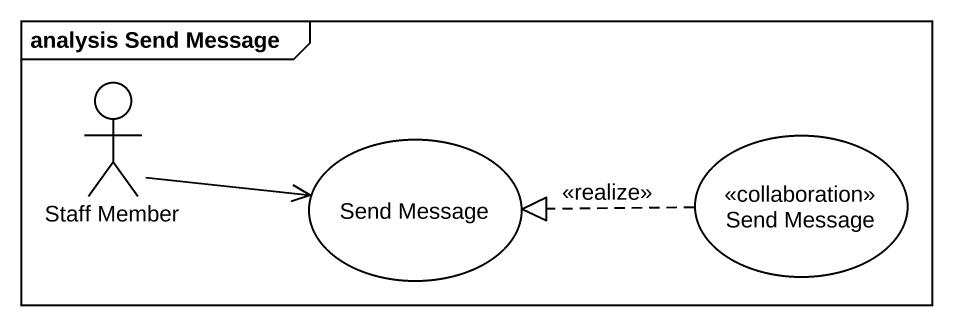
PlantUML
@startuml
mainframe analysis Send Message
actor "Staff Member" as Staff_Member
usecase "Send Message" as Send_Message
usecase "Send Message" as Send_Message_2 <<collaboration>>
Staff_Member -right-> Send_Message
Send_Message_2 .left.|> Send_Message : <<realize>>
@enduml
